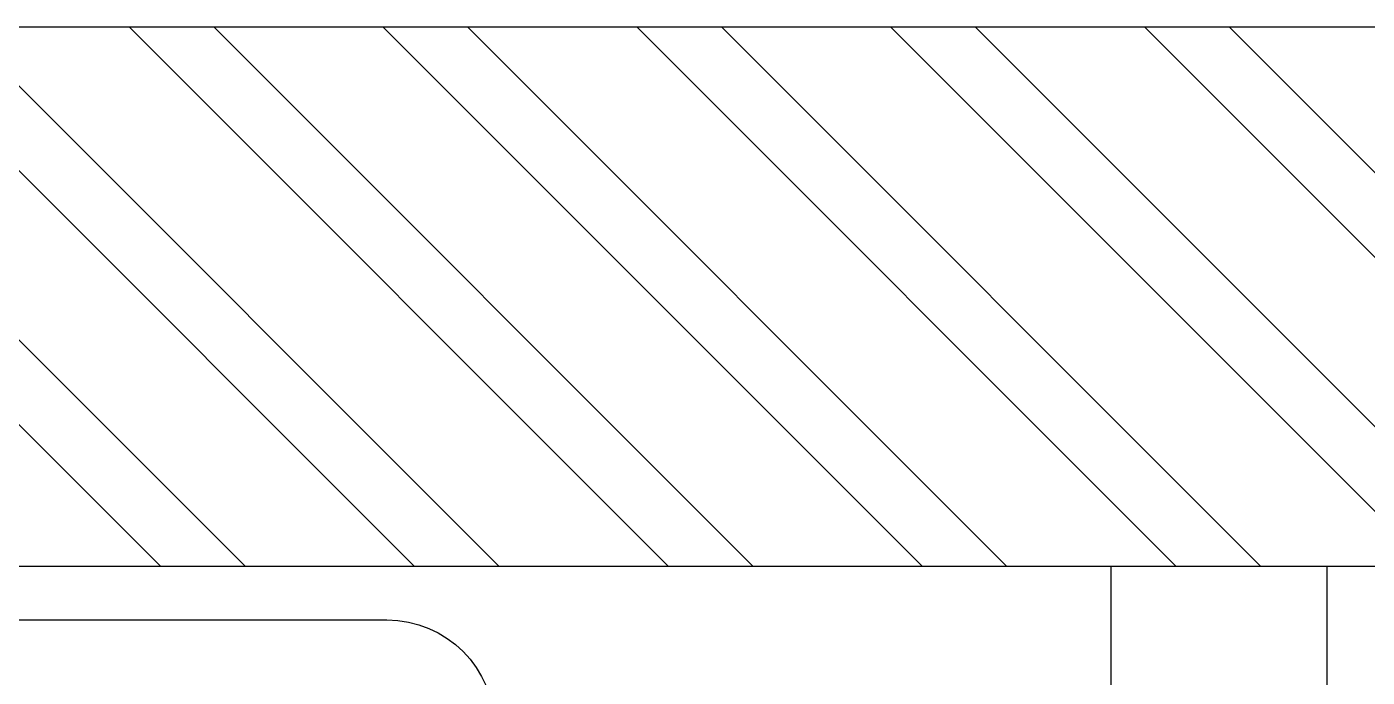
# Model space of a CAD drawing. Header units: feet. Extents: x 3387903 to 3402123, y -5461245 to -5443363.
# Drawn here: x 3390050 to 3390672, y -5443664 to -5443363 of the extents above; entities that cross this region are included whole.
import ezdxf

# ---------------------------------------------------------------- set-up
doc = ezdxf.new("R2010")
doc.units = ezdxf.units.FT
doc.header["$LTSCALE"] = 33
doc.header["$MEASUREMENT"] = 0
doc.layers.add('A-WALL', color=1, linetype='Continuous')
doc.layers.add('PDF_Geometry', color=7, linetype='Continuous')
for name, color, linetype, lineweight in [('LENS-FURNITURE', 13, 'Continuous', 9), ('LENS-PARTITION', 21, 'Continuous', 25), ('LENS_DIMENSION', 193, 'Continuous', 0), ('LN-HATCH', 251, 'Continuous', 0)]:
    doc.layers.add(name, color=color, linetype=linetype, lineweight=lineweight)

# ---------------------------------------------------------------- blocks, each defined once
blk = doc.blocks.new('A$Ce3c081f2')
at = {"layer": 'LN-HATCH'}
h = blk.add_hatch(dxfattribs=at)
h.set_pattern_fill('ANSI32', color=256, scale=222)
h.set_pattern_definition([(45, (-2067896.709303212, 5460790.36370473), (-58.86663953378008, 58.86663953378008), []), (45, (-2067857.464876921, 5460790.36370473), (-58.86663953378008, 58.86663953378008), [])])
h.paths.add_polyline_path([(0, 600), (0, 10105), (-250, 10105), (-250, 600)])
h.paths.add_polyline_path([(-715, 10565), (-715, 10815), (-5445, 10815), (-5445, 10565)])
h.paths.add_polyline_path([(-6085, 10565), (-6085, 10815), (-11400, 10815), (-11400, 10565)])
h.paths.add_polyline_path([(-12085, 10565), (-12085, 10815), (-13682, 10815), (-13682, 10565), (-13575, 10565)])
at = {"layer": 'A-WALL'}
for p, q in [((0, 10815), (0, 0)), ((-250, 10105), (-250, 600))]:
    blk.add_line(p, q, dxfattribs=at)
blk = doc.blocks.new('MOROTISED TABLE-TRIAL SET 950x600')
at = {"layer": 'PDF_Geometry', "lineweight": 25}
blk.add_lwpolyline([(415.5923622683621, 2.18279e-11), (550.0003704861738, 2.18279e-11, 0.4142524001247118), (599.9958994225599, 50.00260162355697), (599.9958994225599, 899.9973678589085, 0.4142518501714829), (550.0003704861738, 950.0000000000218), (50.00260613718999, 950.0000000000218, 0.4142929195148918), (4.605390131e-07, 899.9973678589085), (4.605390131e-07, 50.00260162355697, 0.414163635492108), (50.00260613718999, 2.18279e-11), (415.5923622683621, 2.18279e-11)], format="xyb", dxfattribs=at)

msp = doc.modelspace()

# ---------------------------------------------------------------- linework, layer by layer
at = {"layer": 'LENS-PARTITION'}
msp.add_lwpolyline([(3390653.089832961, -5443612.956978897), (3390653.089832961, -5445212.956978897), (3390553.089832961, -5445212.956978897), (3390553.089832961, -5443612.956978897)], close=True, dxfattribs=at)

# ---------------------------------------------------------------- block references
at = {"layer": 'LENS-FURNITURE', "xscale": -1, "rotation": 90}
msp.add_blockref('MOROTISED TABLE-TRIAL SET 950x600', (3390267.147881853, -5443637.815847139), dxfattribs=at)
at = {"layer": 'LENS_DIMENSION', "rotation": 90}
msp.add_blockref('A$Ce3c081f2', (3398718.089832962, -5443362.956978898), dxfattribs=at)

doc.saveas('drawing.dxf')
